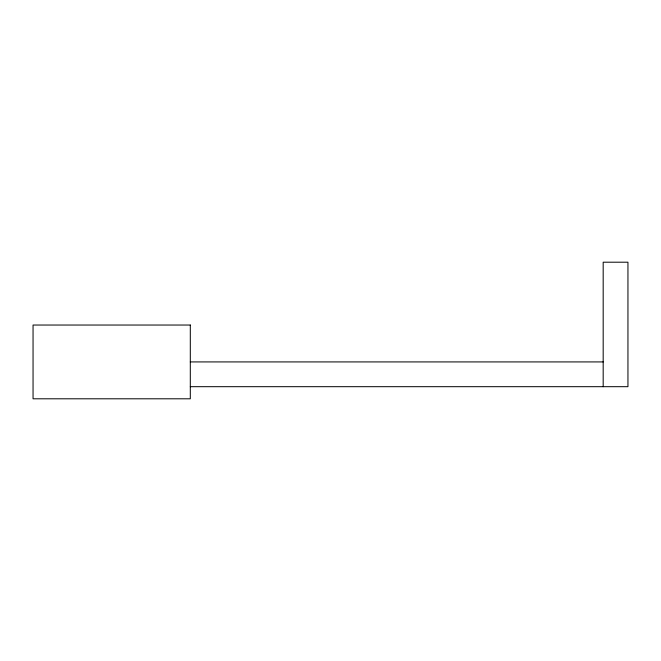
<?xml version="1.0" encoding="UTF-8"?>
<svg xmlns="http://www.w3.org/2000/svg" width="661" height="661" viewBox="0 0 661 661"><rect width="100%" height="100%" fill="white"/><g stroke="black" fill="none" stroke-linecap="round" stroke-linejoin="round"><path stroke-width="0.99" d="M190.302 361.922L603.179 361.922M190.302 386.685L627.95 386.685L627.95 262.202L603.179 262.202L603.179 386.685M190.302 325.038L33.05 325.038L33.05 398.798L190.302 398.798L190.302 325.038"/></g></svg>
